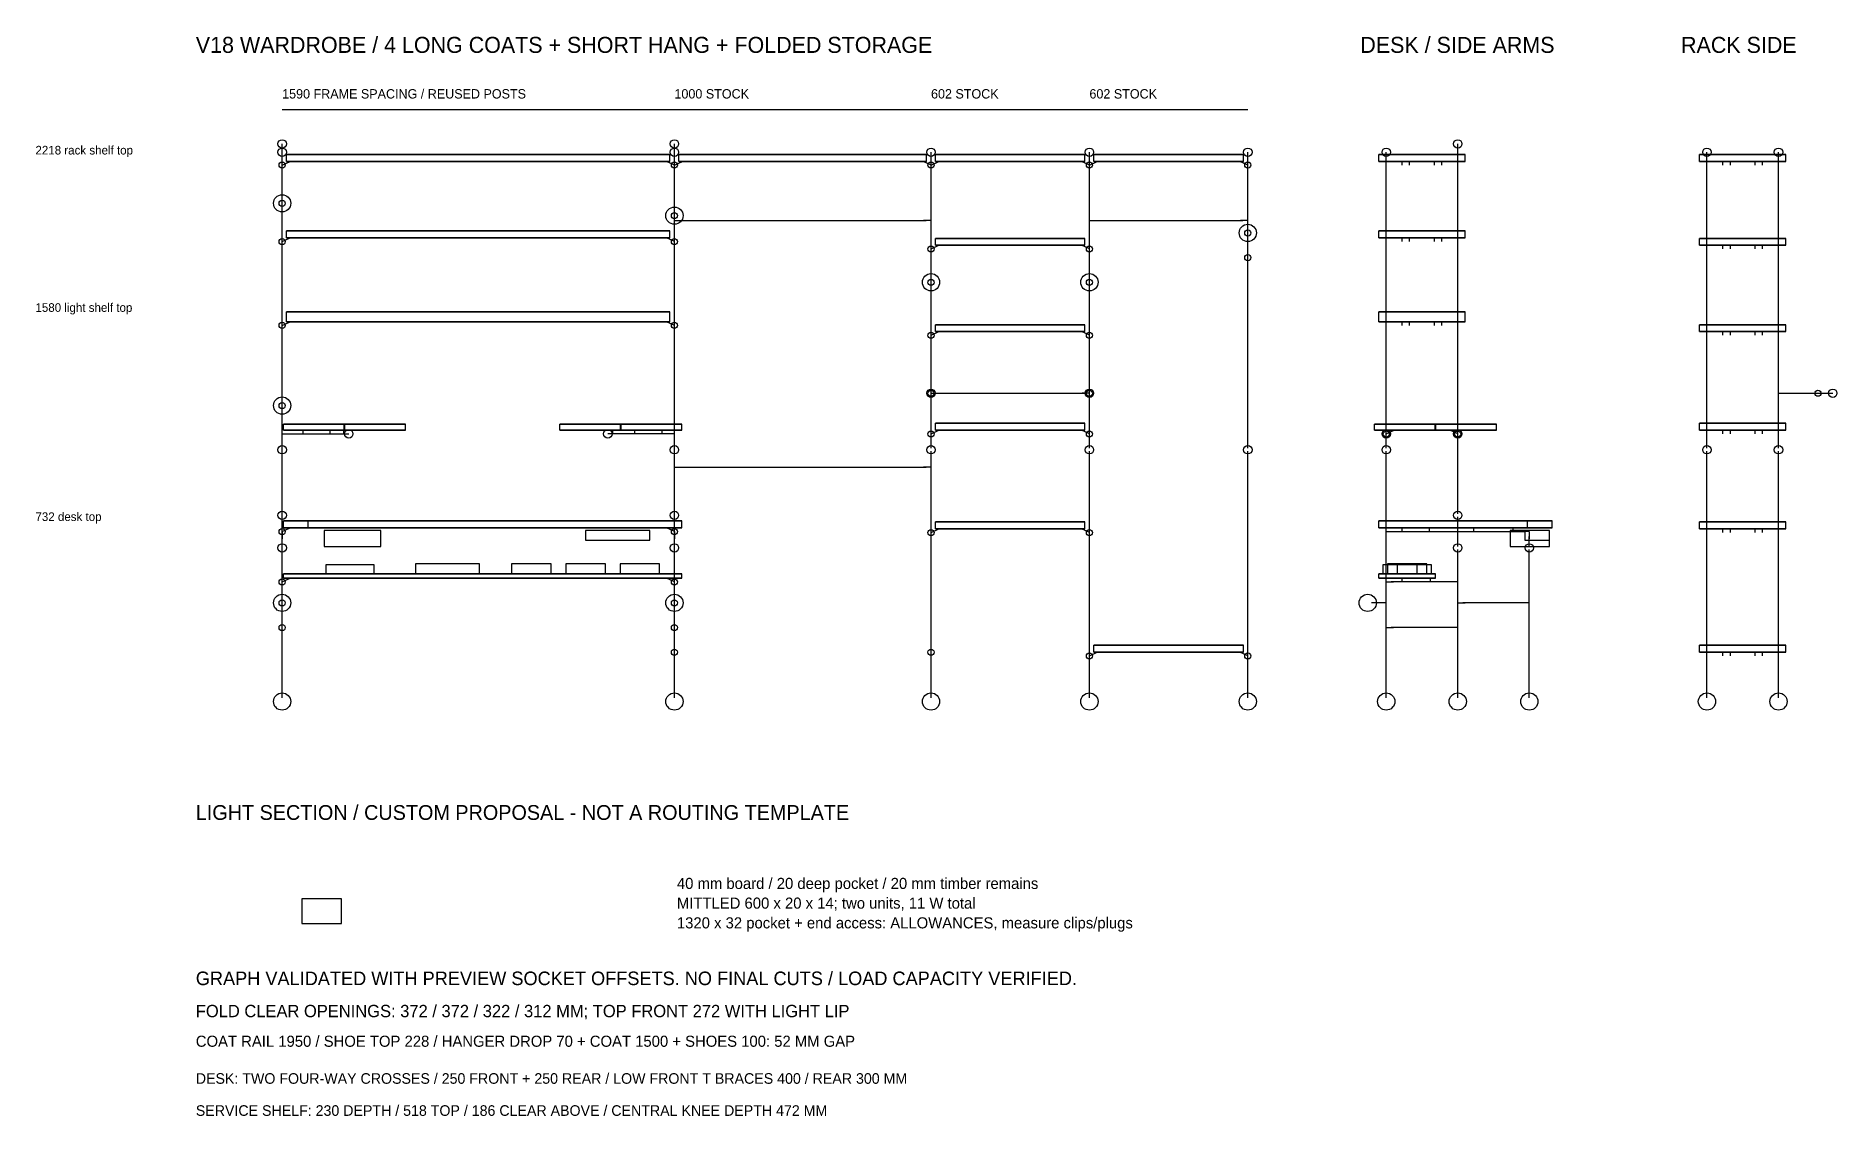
# Model space of a CAD drawing. Header units: metres. Extents: x -0.65 to 6.65, y -1.68 to 2.7.
import ezdxf

# ---------------------------------------------------------------- set-up
doc = ezdxf.new("R2010")
doc.units = ezdxf.units.M
for name, color, linetype in [('V18_EQUIPMENT_SERVICE', 5, 'Continuous'), ('V8_CLAMPS', 8, 'Continuous'), ('V8_LIGHT', 2, 'Continuous'), ('V8_NOTES', 7, 'Continuous'), ('V8_PIPE', 7, 'Continuous'), ('V8_TIMBER', 30, 'Continuous')]:
    doc.layers.add(name, color=color, linetype=linetype)

msp = doc.modelspace()

# ---------------------------------------------------------------- linework, layer by layer
at = {"layer": 'V18_EQUIPMENT_SERVICE'}
for points in [[(0.52, 0.629), (0.75, 0.629), (0.75, 0.694), (0.52, 0.694)], [(1.58, 0.654), (1.84, 0.654), (1.84, 0.694), (1.58, 0.694)], [(5.327, 0.629), (5.487, 0.629), (5.487, 0.694), (5.327, 0.694)], [(5.387, 0.654), (5.487, 0.654), (5.487, 0.694), (5.387, 0.694)], [(0.5265, 0.518), (0.7235, 0.518), (0.7235, 0.554), (0.5265, 0.554)], [(0.89, 0.518), (1.15, 0.518), (1.15, 0.558), (0.89, 0.558)], [(1.28, 0.518), (1.44, 0.518), (1.44, 0.558), (1.28, 0.558)], [(1.5, 0.518), (1.66, 0.518), (1.66, 0.558), (1.5, 0.558)], [(1.72, 0.518), (1.88, 0.518), (1.88, 0.558), (1.72, 0.558)], [(4.8115, 0.518), (5.0085, 0.518), (5.0085, 0.554), (4.8115, 0.554)], [(4.83, 0.518), (4.99, 0.518), (4.99, 0.558), (4.83, 0.558)], [(4.87, 0.518), (4.95, 0.518), (4.95, 0.558), (4.87, 0.558)], [(4.87, 0.518), (4.95, 0.518), (4.95, 0.558), (4.87, 0.558)], [(4.87, 0.518), (4.95, 0.518), (4.95, 0.558), (4.87, 0.558)]]:
    msp.add_lwpolyline(points, close=True, dxfattribs=at)
at = {"layer": 'V8_CLAMPS'}
for p, q in [((0.35, 2.145), (0.35, 2.205)), ((0.35, 2.145), (0.35, 2.205)), ((0.35, 2.175), (0.382, 2.19)), ((0.35, 2.175), (0.382, 2.19)), ((1.94, 2.175), (1.908, 2.19)), ((1.94, 2.175), (1.908, 2.19)), ((1.94, 2.145), (1.94, 2.205)), ((1.94, 2.145), (1.94, 2.205)), ((1.94, 2.175), (1.972, 2.19)), ((1.94, 2.175), (1.972, 2.19)), ((2.98, 2.175), (2.948, 2.19)), ((2.98, 2.175), (2.948, 2.19)), ((2.98, 2.145), (2.98, 2.205)), ((2.98, 2.145), (2.98, 2.205)), ((2.98, 2.175), (3.012, 2.19)), ((2.98, 2.175), (3.012, 2.19)), ((3.622, 2.175), (3.59, 2.19)), ((3.622, 2.175), (3.59, 2.19)), ((3.622, 2.145), (3.622, 2.205)), ((3.622, 2.145), (3.622, 2.205)), ((3.622, 2.175), (3.654, 2.19)), ((3.622, 2.175), (3.654, 2.19)), ((4.264, 2.175), (4.232, 2.19)), ((4.264, 2.175), (4.232, 2.19)), ((4.264, 2.145), (4.264, 2.205)), ((4.264, 2.145), (4.264, 2.205)), ((4.89, 2.175), (4.89, 2.19)), ((4.92, 2.175), (4.92, 2.19)), ((5.02, 2.175), (5.02, 2.19)), ((5.05, 2.175), (5.05, 2.19)), ((6.19, 2.175), (6.19, 2.19)), ((6.22, 2.175), (6.22, 2.19)), ((6.32, 2.175), (6.32, 2.19)), ((6.35, 2.175), (6.35, 2.19)), ((0.35, 2.175), (0.35, 2.175)), ((0.35, 2.175), (0.35, 2.175)), ((1.94, 2.175), (1.94, 2.175)), ((1.94, 2.175), (1.94, 2.175)), ((2.98, 2.175), (2.98, 2.175)), ((2.98, 2.175), (2.98, 2.175)), ((3.622, 2.175), (3.622, 2.175)), ((3.622, 2.175), (3.622, 2.175)), ((4.264, 2.175), (4.264, 2.175)), ((4.264, 2.175), (4.264, 2.175)), ((0.35, 1.99), (0.35, 2.05)), ((0.35, 2.02), (0.35, 2.02)), ((1.94, 1.94), (1.94, 2)), ((1.94, 1.92), (1.94, 1.98)), ((2.98, 1.92), (2.98, 1.98)), ((3.622, 1.92), (3.622, 1.98)), ((4.264, 1.92), (4.264, 1.98)), ((1.94, 1.97), (1.94, 1.97)), ((1.94, 1.95), (1.97, 1.95)), ((2.98, 1.95), (2.95, 1.95)), ((3.622, 1.95), (3.652, 1.95)), ((4.264, 1.95), (4.234, 1.95)), ((4.264, 1.87), (4.264, 1.93)), ((4.264, 1.9), (4.264, 1.9)), ((0.35, 1.835), (0.35, 1.895)), ((0.35, 1.835), (0.35, 1.895)), ((0.35, 1.865), (0.382, 1.88)), ((0.35, 1.865), (0.382, 1.88)), ((0.35, 1.865), (0.35, 1.865)), ((0.35, 1.865), (0.35, 1.865)), ((1.94, 1.865), (1.908, 1.88)), ((1.94, 1.865), (1.908, 1.88)), ((1.94, 1.835), (1.94, 1.895)), ((1.94, 1.835), (1.94, 1.895)), ((1.94, 1.865), (1.94, 1.865)), ((1.94, 1.865), (1.94, 1.865)), ((2.98, 1.805), (2.98, 1.865)), ((2.98, 1.805), (2.98, 1.865)), ((2.98, 1.835), (3.012, 1.85)), ((2.98, 1.835), (3.012, 1.85)), ((2.98, 1.835), (2.98, 1.835)), ((2.98, 1.835), (2.98, 1.835)), ((3.622, 1.835), (3.59, 1.85)), ((3.622, 1.835), (3.59, 1.85)), ((3.622, 1.805), (3.622, 1.865)), ((3.622, 1.805), (3.622, 1.865)), ((3.622, 1.835), (3.622, 1.835)), ((3.622, 1.835), (3.622, 1.835)), ((4.264, 1.77), (4.264, 1.83)), ((4.264, 1.77), (4.264, 1.83)), ((4.89, 1.865), (4.89, 1.88)), ((4.92, 1.865), (4.92, 1.88)), ((5.02, 1.865), (5.02, 1.88)), ((5.05, 1.865), (5.05, 1.88)), ((6.19, 1.835), (6.19, 1.85)), ((6.22, 1.835), (6.22, 1.85)), ((6.32, 1.835), (6.32, 1.85)), ((6.35, 1.835), (6.35, 1.85)), ((4.264, 1.8), (4.264, 1.8)), ((4.264, 1.8), (4.264, 1.8)), ((2.98, 1.67), (2.98, 1.73)), ((2.98, 1.7), (2.98, 1.7)), ((3.622, 1.67), (3.622, 1.73)), ((3.622, 1.7), (3.622, 1.7)), ((0.35, 1.495), (0.35, 1.555)), ((0.35, 1.495), (0.35, 1.555)), ((0.35, 1.525), (0.382, 1.54)), ((0.35, 1.525), (0.382, 1.54)), ((1.94, 1.525), (1.908, 1.54)), ((1.94, 1.525), (1.908, 1.54)), ((1.94, 1.495), (1.94, 1.555)), ((1.94, 1.495), (1.94, 1.555)), ((4.89, 1.525), (4.89, 1.54)), ((4.92, 1.525), (4.92, 1.54)), ((5.02, 1.525), (5.02, 1.54)), ((5.05, 1.525), (5.05, 1.54)), ((0.35, 1.525), (0.35, 1.525)), ((0.35, 1.525), (0.35, 1.525)), ((1.94, 1.525), (1.94, 1.525)), ((1.94, 1.525), (1.94, 1.525)), ((2.98, 1.455), (2.98, 1.515)), ((2.98, 1.455), (2.98, 1.515)), ((2.98, 1.485), (3.012, 1.5)), ((2.98, 1.485), (3.012, 1.5)), ((2.98, 1.485), (2.98, 1.485)), ((2.98, 1.485), (2.98, 1.485)), ((3.622, 1.485), (3.59, 1.5)), ((3.622, 1.485), (3.59, 1.5)), ((3.622, 1.455), (3.622, 1.515)), ((3.622, 1.455), (3.622, 1.515)), ((3.622, 1.485), (3.622, 1.485)), ((3.622, 1.485), (3.622, 1.485)), ((6.19, 1.485), (6.19, 1.5)), ((6.22, 1.485), (6.22, 1.5)), ((6.32, 1.485), (6.32, 1.5)), ((6.35, 1.485), (6.35, 1.5)), ((2.98, 1.22), (2.98, 1.28)), ((2.98, 1.25), (2.98, 1.25)), ((2.98, 1.25), (2.98, 1.25)), ((2.98, 1.25), (3.01, 1.25)), ((3.622, 1.25), (3.592, 1.25)), ((3.622, 1.22), (3.622, 1.28)), ((3.622, 1.25), (3.622, 1.25)), ((3.622, 1.25), (3.622, 1.25)), ((6.415, 1.22), (6.415, 1.28)), ((6.415, 1.22), (6.415, 1.28)), ((6.415, 1.25), (6.445, 1.25)), ((6.415, 1.25), (6.445, 1.25)), ((6.545, 1.25), (6.605, 1.25)), ((6.545, 1.25), (6.605, 1.25)), ((6.575, 1.25), (6.575, 1.25)), ((6.575, 1.25), (6.575, 1.25)), ((0.35, 1.17), (0.35, 1.23)), ((0.35, 1.2), (0.35, 1.2)), ((0.35, 1.055), (0.35, 1.115)), ((0.35, 1.055), (0.35, 1.115)), ((0.435, 1.085), (0.435, 1.1)), ((0.545, 1.085), (0.545, 1.1)), ((0.6, 1.085), (0.6, 1.1)), ((0.6, 1.085), (0.6, 1.1)), ((1.69, 1.085), (1.69, 1.1)), ((1.69, 1.085), (1.69, 1.1)), ((1.78, 1.085), (1.78, 1.1)), ((1.89, 1.085), (1.89, 1.1)), ((1.94, 1.055), (1.94, 1.115)), ((1.94, 1.055), (1.94, 1.115)), ((2.98, 1.055), (2.98, 1.115)), ((2.98, 1.055), (2.98, 1.115)), ((2.98, 1.085), (3.012, 1.1)), ((2.98, 1.085), (3.012, 1.1)), ((3.622, 1.085), (3.59, 1.1)), ((3.622, 1.085), (3.59, 1.1)), ((3.622, 1.055), (3.622, 1.115)), ((3.622, 1.055), (3.622, 1.115)), ((4.825, 1.055), (4.825, 1.115)), ((4.825, 1.085), (4.857, 1.1)), ((4.825, 1.085), (4.857, 1.1)), ((5.115, 1.085), (5.083, 1.1)), ((5.115, 1.085), (5.083, 1.1)), ((5.115, 1.055), (5.115, 1.115)), ((6.19, 1.085), (6.19, 1.1)), ((6.22, 1.085), (6.22, 1.1)), ((6.32, 1.085), (6.32, 1.1)), ((6.35, 1.085), (6.35, 1.1)), ((0.35, 1.085), (0.38, 1.085)), ((0.35, 1.085), (0.38, 1.085)), ((1.94, 1.085), (1.91, 1.085)), ((1.94, 1.085), (1.91, 1.085)), ((2.98, 1.085), (2.98, 1.085)), ((2.98, 1.085), (2.98, 1.085)), ((3.622, 1.085), (3.622, 1.085)), ((3.622, 1.085), (3.622, 1.085)), ((4.825, 1.085), (4.825, 1.085)), ((5.115, 1.085), (5.115, 1.085)), ((1.94, 0.92), (1.94, 0.98)), ((1.94, 0.95), (1.97, 0.95)), ((2.98, 0.95), (2.95, 0.95)), ((2.98, 0.92), (2.98, 0.98)), ((0.35, 0.659), (0.35, 0.719)), ((0.35, 0.659), (0.35, 0.719)), ((0.35, 0.689), (0.382, 0.704)), ((0.35, 0.689), (0.382, 0.704)), ((0.35, 0.689), (0.382, 0.704)), ((0.35, 0.689), (0.382, 0.704)), ((0.35, 0.689), (0.35, 0.659)), ((0.35, 0.689), (0.35, 0.689)), ((0.35, 0.689), (0.35, 0.689)), ((0.35, 0.689), (0.35, 0.689)), ((1.94, 0.689), (1.908, 0.704)), ((1.94, 0.689), (1.908, 0.704)), ((1.94, 0.689), (1.908, 0.704)), ((1.94, 0.689), (1.908, 0.704)), ((1.94, 0.659), (1.94, 0.719)), ((1.94, 0.659), (1.94, 0.719)), ((1.94, 0.689), (1.94, 0.659)), ((1.94, 0.689), (1.94, 0.689)), ((1.94, 0.689), (1.94, 0.689)), ((1.94, 0.689), (1.94, 0.689)), ((2.98, 0.655), (2.98, 0.715)), ((2.98, 0.655), (2.98, 0.715)), ((2.98, 0.685), (3.012, 0.7)), ((2.98, 0.685), (3.012, 0.7)), ((2.98, 0.685), (2.98, 0.685)), ((2.98, 0.685), (2.98, 0.685)), ((3.622, 0.685), (3.59, 0.7)), ((3.622, 0.685), (3.59, 0.7)), ((3.622, 0.655), (3.622, 0.715)), ((3.622, 0.655), (3.622, 0.715)), ((3.622, 0.685), (3.622, 0.685)), ((3.622, 0.685), (3.622, 0.685)), ((4.825, 0.659), (4.825, 0.719)), ((4.825, 0.689), (4.855, 0.689)), ((4.89, 0.689), (4.89, 0.704)), ((5, 0.689), (5, 0.704)), ((5.085, 0.689), (5.145, 0.689)), ((5.115, 0.659), (5.115, 0.719)), ((5.18, 0.689), (5.18, 0.704)), ((5.34, 0.689), (5.34, 0.704)), ((5.405, 0.689), (5.375, 0.689)), ((5.405, 0.689), (5.405, 0.659)), ((6.19, 0.685), (6.19, 0.7)), ((6.22, 0.685), (6.22, 0.7)), ((6.32, 0.685), (6.32, 0.7)), ((6.35, 0.685), (6.35, 0.7)), ((0.35, 0.455), (0.35, 0.515)), ((0.35, 0.455), (0.35, 0.515)), ((1.94, 0.455), (1.94, 0.515)), ((1.94, 0.455), (1.94, 0.515)), ((4.825, 0.455), (4.825, 0.515)), ((5.115, 0.455), (5.115, 0.515)), ((0.35, 0.485), (0.382, 0.5)), ((0.35, 0.485), (0.382, 0.5)), ((0.35, 0.485), (0.35, 0.485)), ((0.35, 0.485), (0.35, 0.485)), ((1.94, 0.485), (1.908, 0.5)), ((1.94, 0.485), (1.908, 0.5)), ((1.94, 0.485), (1.94, 0.485)), ((1.94, 0.485), (1.94, 0.485)), ((4.825, 0.485), (4.855, 0.485)), ((4.89, 0.485), (4.89, 0.5)), ((5.005, 0.485), (5.005, 0.5)), ((5.115, 0.485), (5.085, 0.485)), ((0.35, 0.37), (0.35, 0.43)), ((0.35, 0.37), (0.35, 0.43)), ((0.35, 0.37), (0.35, 0.43)), ((0.35, 0.4), (0.35, 0.4)), ((0.35, 0.4), (0.35, 0.4)), ((0.35, 0.4), (0.35, 0.4)), ((1.94, 0.37), (1.94, 0.43)), ((1.94, 0.37), (1.94, 0.43)), ((1.94, 0.37), (1.94, 0.43)), ((1.94, 0.4), (1.94, 0.4)), ((1.94, 0.4), (1.94, 0.4)), ((1.94, 0.4), (1.94, 0.4)), ((4.825, 0.4), (4.795, 0.4)), ((4.825, 0.37), (4.825, 0.43)), ((5.115, 0.37), (5.115, 0.43)), ((5.115, 0.4), (5.145, 0.4)), ((5.405, 0.4), (5.375, 0.4)), ((5.405, 0.37), (5.405, 0.43)), ((0.35, 0.27), (0.35, 0.33)), ((0.35, 0.27), (0.35, 0.33)), ((0.35, 0.3), (0.35, 0.3)), ((0.35, 0.3), (0.35, 0.3)), ((1.94, 0.27), (1.94, 0.33)), ((1.94, 0.27), (1.94, 0.33)), ((1.94, 0.3), (1.94, 0.3)), ((1.94, 0.3), (1.94, 0.3)), ((4.825, 0.27), (4.825, 0.33)), ((4.825, 0.3), (4.855, 0.3)), ((5.115, 0.3), (5.085, 0.3)), ((5.115, 0.27), (5.115, 0.33)), ((1.94, 0.17), (1.94, 0.23)), ((1.94, 0.17), (1.94, 0.23)), ((2.98, 0.17), (2.98, 0.23)), ((2.98, 0.17), (2.98, 0.23)), ((1.94, 0.2), (1.94, 0.2)), ((1.94, 0.2), (1.94, 0.2)), ((2.98, 0.2), (2.98, 0.2)), ((2.98, 0.2), (2.98, 0.2)), ((3.622, 0.155), (3.622, 0.215)), ((3.622, 0.155), (3.622, 0.215)), ((3.622, 0.185), (3.654, 0.2)), ((3.622, 0.185), (3.654, 0.2)), ((3.622, 0.185), (3.622, 0.185)), ((3.622, 0.185), (3.622, 0.185)), ((4.264, 0.185), (4.232, 0.2)), ((4.264, 0.185), (4.232, 0.2)), ((4.264, 0.155), (4.264, 0.215)), ((4.264, 0.155), (4.264, 0.215)), ((4.264, 0.185), (4.264, 0.185)), ((4.264, 0.185), (4.264, 0.185)), ((6.19, 0.185), (6.19, 0.2)), ((6.22, 0.185), (6.22, 0.2)), ((6.32, 0.185), (6.32, 0.2)), ((6.35, 0.185), (6.35, 0.2))]:
    msp.add_line(p, q, dxfattribs=at)
for centre, radius in [((0.35, 2.261), 0.017), ((1.94, 2.261), 0.017), ((5.115, 2.261), 0.017), ((0.35, 2.227), 0.017), ((1.94, 2.227), 0.017), ((2.98, 2.227), 0.017), ((2.98, 2.227), 0.017), ((3.622, 2.227), 0.017), ((3.622, 2.227), 0.017), ((4.264, 2.227), 0.017), ((4.264, 2.227), 0.017), ((4.825, 2.227), 0.017), ((6.125, 2.227), 0.017), ((6.415, 2.227), 0.017), ((0.35, 2.02), 0.035), ((1.94, 1.97), 0.035), ((4.264, 1.9), 0.035), ((2.98, 1.7), 0.035), ((3.622, 1.7), 0.035), ((2.98, 1.25), 0.017), ((3.622, 1.25), 0.017), ((6.635, 1.25), 0.017), ((6.635, 1.25), 0.017), ((0.35, 1.2), 0.035), ((0.62, 1.085), 0.017), ((0.62, 1.085), 0.017), ((1.67, 1.085), 0.017), ((1.67, 1.085), 0.017), ((4.825, 1.085), 0.017), ((5.115, 1.085), 0.017), ((0.35, 1.021), 0.017), ((1.94, 1.021), 0.017), ((2.98, 1.021), 0.017), ((2.98, 1.021), 0.017), ((3.622, 1.021), 0.017), ((3.622, 1.021), 0.017), ((4.264, 1.021), 0.017), ((4.264, 1.021), 0.017), ((4.825, 1.021), 0.017), ((6.125, 1.021), 0.017), ((6.415, 1.021), 0.017), ((0.35, 0.755), 0.017), ((1.94, 0.755), 0.017), ((5.115, 0.755), 0.017), ((0.35, 0.623), 0.017), ((0.35, 0.623), 0.017), ((1.94, 0.623), 0.017), ((1.94, 0.623), 0.017), ((5.115, 0.623), 0.017), ((5.405, 0.623), 0.017), ((0.35, 0.4), 0.035), ((1.94, 0.4), 0.035), ((4.75, 0.4), 0.035), ((0.35, 0), 0.035), ((0.35, 0), 0.035), ((0.35, 0), 0.035), ((1.94, 0), 0.035), ((1.94, 0), 0.035), ((1.94, 0), 0.035), ((2.98, 0), 0.035), ((2.98, 0), 0.035), ((3.622, 0), 0.035), ((3.622, 0), 0.035), ((4.264, 0), 0.035), ((4.264, 0), 0.035), ((4.825, 0), 0.035), ((5.115, 0), 0.035), ((5.405, 0), 0.035), ((6.125, 0), 0.035), ((6.415, 0), 0.035)]:
    msp.add_circle(centre, radius, dxfattribs=at)
at = {"layer": 'V8_LIGHT'}
msp.add_lwpolyline([(0.43, -0.9), (0.59, -0.9), (0.59, -0.8), (0.43, -0.8)], close=True, dxfattribs=at)
at = {"layer": 'V8_NOTES'}
for p, q in [((0.35, 2.4), (1.94, 2.4)), ((1.94, 2.4), (2.98, 2.4)), ((2.98, 2.4), (3.622, 2.4)), ((3.622, 2.4), (4.264, 2.4))]:
    msp.add_line(p, q, dxfattribs=at)
at = {"layer": 'V8_PIPE'}
for p, q in [((0.35, 0.761), (0.35, 2.261)), ((0.35, 1.027), (0.35, 2.227)), ((1.94, 0.761), (1.94, 2.261)), ((1.94, 1.027), (1.94, 2.227)), ((2.98, 1.027), (2.98, 2.227)), ((2.98, 1.027), (2.98, 2.227)), ((3.622, 1.027), (3.622, 2.227)), ((3.622, 1.027), (3.622, 2.227)), ((4.264, 1.027), (4.264, 2.227)), ((4.264, 1.027), (4.264, 2.227)), ((4.825, 1.027), (4.825, 2.227)), ((5.115, 0.761), (5.115, 2.261)), ((6.125, 1.027), (6.125, 2.227)), ((6.415, 1.027), (6.415, 2.227)), ((1.96, 1.95), (2.96, 1.95)), ((3.642, 1.95), (4.244, 1.95)), ((3, 1.25), (3.602, 1.25)), ((6.435, 1.25), (6.635, 1.25)), ((6.435, 1.25), (6.635, 1.25)), ((0.37, 1.085), (0.62, 1.085)), ((0.37, 1.085), (0.62, 1.085)), ((1.92, 1.085), (1.67, 1.085)), ((1.92, 1.085), (1.67, 1.085)), ((0.35, 0.015), (0.35, 1.015)), ((1.94, 0.015), (1.94, 1.015)), ((1.96, 0.95), (2.96, 0.95)), ((2.98, 0.015), (2.98, 1.015)), ((2.98, 0.015), (2.98, 1.015)), ((3.622, 0.015), (3.622, 1.015)), ((3.622, 0.015), (3.622, 1.015)), ((4.264, 0.015), (4.264, 1.015)), ((4.264, 0.015), (4.264, 1.015)), ((4.825, 0.015), (4.825, 1.015)), ((6.125, 0.015), (6.125, 1.015)), ((6.415, 0.015), (6.415, 1.015)), ((0.35, 0.709), (0.35, 0.749)), ((1.94, 0.709), (1.94, 0.749)), ((5.115, 0.709), (5.115, 0.749)), ((0.35, 0.629), (0.35, 0.669)), ((0.35, 0.629), (0.35, 0.669)), ((1.94, 0.629), (1.94, 0.669)), ((1.94, 0.629), (1.94, 0.669)), ((4.845, 0.689), (5.095, 0.689)), ((5.115, 0.629), (5.115, 0.669)), ((5.135, 0.689), (5.385, 0.689)), ((5.405, 0.629), (5.405, 0.669)), ((0.35, 0.015), (0.35, 0.617)), ((0.35, 0.015), (0.35, 0.617)), ((1.94, 0.015), (1.94, 0.617)), ((1.94, 0.015), (1.94, 0.617)), ((5.115, 0.015), (5.115, 0.617)), ((5.405, 0.015), (5.405, 0.617)), ((5.095, 0.485), (4.845, 0.485)), ((4.805, 0.4), (4.765, 0.4)), ((5.385, 0.4), (5.135, 0.4)), ((5.095, 0.3), (4.845, 0.3))]:
    msp.add_line(p, q, dxfattribs=at)
for centre in [(0.35, 2.175), (1.94, 2.175), (2.98, 2.175), (3.622, 2.175), (4.264, 2.175), (0.35, 2.02), (1.94, 1.97), (4.264, 1.9), (0.35, 1.865), (1.94, 1.865), (2.98, 1.835), (3.622, 1.835), (4.264, 1.8), (2.98, 1.7), (3.622, 1.7), (0.35, 1.525), (1.94, 1.525), (2.98, 1.485), (3.622, 1.485), (2.98, 1.25), (3.622, 1.25), (6.575, 1.25), (0.35, 1.2), (2.98, 1.085), (3.622, 1.085), (4.825, 1.085), (5.115, 1.085), (0.35, 0.689), (0.35, 0.689), (1.94, 0.689), (1.94, 0.689), (2.98, 0.685), (3.622, 0.685), (0.35, 0.485), (1.94, 0.485), (0.35, 0.4), (0.35, 0.4), (1.94, 0.4), (1.94, 0.4), (0.35, 0.3), (1.94, 0.3), (1.94, 0.2), (2.98, 0.2), (3.622, 0.185), (4.264, 0.185)]:
    msp.add_circle(centre, 0.0125, dxfattribs=at)
at = {"layer": 'V8_TIMBER'}
for p, q in [((0.368, 2.218), (0.368, 2.218)), ((0.368, 2.19), (0.368, 2.218)), ((0.368, 2.218), (1.922, 2.218)), ((0.368, 2.19), (0.368, 2.218)), ((1.922, 2.218), (0.368, 2.218)), ((0.368, 2.19), (0.368, 2.19)), ((0.368, 2.19), (1.922, 2.19)), ((1.922, 2.19), (0.368, 2.19)), ((1.922, 2.218), (1.922, 2.218)), ((1.922, 2.19), (1.922, 2.218)), ((1.922, 2.19), (1.922, 2.218)), ((1.922, 2.19), (1.922, 2.19)), ((1.958, 2.218), (1.958, 2.218)), ((1.958, 2.19), (1.958, 2.218)), ((1.958, 2.218), (2.962, 2.218)), ((1.958, 2.19), (1.958, 2.218)), ((2.962, 2.218), (1.958, 2.218)), ((1.958, 2.19), (1.958, 2.19)), ((1.958, 2.19), (2.962, 2.19)), ((2.962, 2.19), (1.958, 2.19)), ((2.962, 2.218), (2.962, 2.218)), ((2.962, 2.19), (2.962, 2.218)), ((2.962, 2.19), (2.962, 2.218)), ((2.962, 2.19), (2.962, 2.19)), ((2.998, 2.218), (2.998, 2.218)), ((2.998, 2.19), (2.998, 2.218)), ((2.998, 2.218), (3.604, 2.218)), ((2.998, 2.19), (2.998, 2.218)), ((3.604, 2.218), (2.998, 2.218)), ((2.998, 2.19), (2.998, 2.19)), ((2.998, 2.19), (3.604, 2.19)), ((3.604, 2.19), (2.998, 2.19)), ((3.604, 2.218), (3.604, 2.218)), ((3.604, 2.19), (3.604, 2.218)), ((3.604, 2.19), (3.604, 2.218)), ((3.604, 2.19), (3.604, 2.19)), ((3.64, 2.218), (3.64, 2.218)), ((3.64, 2.19), (3.64, 2.218)), ((3.64, 2.218), (4.246, 2.218)), ((3.64, 2.19), (3.64, 2.218)), ((4.246, 2.218), (3.64, 2.218)), ((3.64, 2.19), (3.64, 2.19)), ((3.64, 2.19), (4.246, 2.19)), ((4.246, 2.19), (3.64, 2.19)), ((4.246, 2.218), (4.246, 2.218)), ((4.246, 2.19), (4.246, 2.218)), ((4.246, 2.19), (4.246, 2.218)), ((4.246, 2.19), (4.246, 2.19)), ((5.145, 2.218), (4.795, 2.218)), ((4.795, 2.218), (4.795, 2.218)), ((4.795, 2.19), (4.795, 2.218)), ((4.795, 2.218), (5.145, 2.218)), ((4.795, 2.19), (4.795, 2.218)), ((5.145, 2.19), (4.795, 2.19)), ((4.795, 2.19), (4.795, 2.19)), ((4.795, 2.19), (5.145, 2.19)), ((5.145, 2.19), (5.145, 2.218)), ((5.145, 2.218), (5.145, 2.218)), ((5.145, 2.19), (5.145, 2.218)), ((5.145, 2.19), (5.145, 2.19)), ((6.445, 2.218), (6.095, 2.218)), ((6.095, 2.218), (6.095, 2.218)), ((6.095, 2.19), (6.095, 2.218)), ((6.095, 2.218), (6.445, 2.218)), ((6.095, 2.19), (6.095, 2.218)), ((6.445, 2.19), (6.095, 2.19)), ((6.095, 2.19), (6.095, 2.19)), ((6.095, 2.19), (6.445, 2.19)), ((6.445, 2.19), (6.445, 2.218)), ((6.445, 2.218), (6.445, 2.218)), ((6.445, 2.19), (6.445, 2.218)), ((6.445, 2.19), (6.445, 2.19)), ((0.368, 1.908), (0.368, 1.908)), ((0.368, 1.88), (0.368, 1.908)), ((0.368, 1.908), (1.922, 1.908)), ((0.368, 1.88), (0.368, 1.908)), ((1.922, 1.908), (0.368, 1.908)), ((1.922, 1.908), (1.922, 1.908)), ((1.922, 1.88), (1.922, 1.908)), ((1.922, 1.88), (1.922, 1.908)), ((5.145, 1.908), (4.795, 1.908)), ((4.795, 1.908), (4.795, 1.908)), ((4.795, 1.88), (4.795, 1.908)), ((4.795, 1.908), (5.145, 1.908)), ((4.795, 1.88), (4.795, 1.908)), ((5.145, 1.88), (5.145, 1.908)), ((5.145, 1.908), (5.145, 1.908)), ((5.145, 1.88), (5.145, 1.908)), ((0.368, 1.88), (0.368, 1.88)), ((0.368, 1.88), (1.922, 1.88)), ((1.922, 1.88), (0.368, 1.88)), ((1.922, 1.88), (1.922, 1.88)), ((2.998, 1.878), (2.998, 1.878)), ((2.998, 1.85), (2.998, 1.878)), ((2.998, 1.878), (3.604, 1.878)), ((2.998, 1.85), (2.998, 1.878)), ((3.604, 1.878), (2.998, 1.878)), ((2.998, 1.85), (2.998, 1.85)), ((2.998, 1.85), (3.604, 1.85)), ((3.604, 1.85), (2.998, 1.85)), ((3.604, 1.878), (3.604, 1.878)), ((3.604, 1.85), (3.604, 1.878)), ((3.604, 1.85), (3.604, 1.878)), ((3.604, 1.85), (3.604, 1.85)), ((5.145, 1.88), (4.795, 1.88)), ((4.795, 1.88), (4.795, 1.88)), ((4.795, 1.88), (5.145, 1.88)), ((5.145, 1.88), (5.145, 1.88)), ((6.445, 1.878), (6.095, 1.878)), ((6.095, 1.878), (6.095, 1.878)), ((6.095, 1.85), (6.095, 1.878)), ((6.095, 1.878), (6.445, 1.878)), ((6.095, 1.85), (6.095, 1.878)), ((6.445, 1.85), (6.095, 1.85)), ((6.095, 1.85), (6.095, 1.85)), ((6.095, 1.85), (6.445, 1.85)), ((6.445, 1.85), (6.445, 1.878)), ((6.445, 1.878), (6.445, 1.878)), ((6.445, 1.85), (6.445, 1.878)), ((6.445, 1.85), (6.445, 1.85)), ((0.368, 1.58), (0.368, 1.58)), ((0.368, 1.54), (0.368, 1.58)), ((0.368, 1.58), (1.922, 1.58)), ((0.368, 1.54), (0.368, 1.58)), ((1.922, 1.58), (0.368, 1.58)), ((0.368, 1.54), (0.368, 1.54)), ((0.368, 1.54), (1.922, 1.54)), ((1.922, 1.54), (0.368, 1.54)), ((1.922, 1.58), (1.922, 1.58)), ((1.922, 1.54), (1.922, 1.58)), ((1.922, 1.54), (1.922, 1.58)), ((1.922, 1.54), (1.922, 1.54)), ((5.145, 1.58), (4.795, 1.58)), ((4.795, 1.58), (4.795, 1.58)), ((4.795, 1.54), (4.795, 1.58)), ((4.795, 1.58), (5.145, 1.58)), ((4.795, 1.54), (4.795, 1.58)), ((5.145, 1.54), (4.795, 1.54)), ((4.795, 1.54), (4.795, 1.54)), ((4.795, 1.54), (5.145, 1.54)), ((5.145, 1.54), (5.145, 1.58)), ((5.145, 1.58), (5.145, 1.58)), ((5.145, 1.54), (5.145, 1.58)), ((5.145, 1.54), (5.145, 1.54)), ((2.998, 1.528), (2.998, 1.528)), ((2.998, 1.5), (2.998, 1.528)), ((2.998, 1.528), (3.604, 1.528)), ((2.998, 1.5), (2.998, 1.528)), ((3.604, 1.528), (2.998, 1.528)), ((2.998, 1.5), (2.998, 1.5)), ((2.998, 1.5), (3.604, 1.5)), ((3.604, 1.5), (2.998, 1.5)), ((3.604, 1.528), (3.604, 1.528)), ((3.604, 1.5), (3.604, 1.528)), ((3.604, 1.5), (3.604, 1.528)), ((3.604, 1.5), (3.604, 1.5)), ((6.445, 1.528), (6.095, 1.528)), ((6.095, 1.528), (6.095, 1.528)), ((6.095, 1.5), (6.095, 1.528)), ((6.095, 1.528), (6.445, 1.528)), ((6.095, 1.5), (6.095, 1.528)), ((6.445, 1.5), (6.095, 1.5)), ((6.095, 1.5), (6.095, 1.5)), ((6.095, 1.5), (6.445, 1.5)), ((6.445, 1.5), (6.445, 1.528)), ((6.445, 1.528), (6.445, 1.528)), ((6.445, 1.5), (6.445, 1.528)), ((6.445, 1.5), (6.445, 1.5)), ((0.6036, 1.125), (0.355, 1.125)), ((0.355, 1.125), (0.6014, 1.125)), ((0.355, 1.1), (0.355, 1.125)), ((0.6036, 1.1), (0.355, 1.1)), ((0.355, 1.1), (0.6014, 1.1)), ((0.6014, 1.125), (0.85, 1.125)), ((0.6014, 1.1), (0.6014, 1.125)), ((0.6014, 1.1), (0.85, 1.1)), ((0.6036, 1.1), (0.6036, 1.125)), ((0.85, 1.125), (0.6036, 1.125)), ((0.85, 1.1), (0.6036, 1.1)), ((0.85, 1.1), (0.85, 1.125)), ((1.475, 1.125), (1.7236, 1.125)), ((1.475, 1.1), (1.475, 1.125)), ((1.7214, 1.125), (1.475, 1.125)), ((1.475, 1.1), (1.7236, 1.1)), ((1.7214, 1.1), (1.475, 1.1)), ((1.97, 1.125), (1.7214, 1.125)), ((1.7214, 1.1), (1.7214, 1.125)), ((1.97, 1.1), (1.7214, 1.1)), ((1.7236, 1.125), (1.97, 1.125)), ((1.7236, 1.1), (1.7236, 1.125)), ((1.7236, 1.1), (1.97, 1.1)), ((1.97, 1.1), (1.97, 1.125)), ((2.998, 1.128), (2.998, 1.128)), ((2.998, 1.1), (2.998, 1.128)), ((2.998, 1.128), (3.604, 1.128)), ((2.998, 1.1), (2.998, 1.128)), ((3.604, 1.128), (2.998, 1.128)), ((2.998, 1.1), (2.998, 1.1)), ((2.998, 1.1), (3.604, 1.1)), ((3.604, 1.1), (2.998, 1.1)), ((3.604, 1.128), (3.604, 1.128)), ((3.604, 1.1), (3.604, 1.128)), ((3.604, 1.1), (3.604, 1.128)), ((3.604, 1.1), (3.604, 1.1)), ((5.0261, 1.125), (4.7775, 1.125)), ((4.7775, 1.125), (5.0239, 1.125)), ((4.7775, 1.1), (4.7775, 1.125)), ((5.0261, 1.1), (4.7775, 1.1)), ((4.7775, 1.1), (5.0239, 1.1)), ((5.0239, 1.125), (5.2725, 1.125)), ((5.0239, 1.1), (5.0239, 1.125)), ((5.0239, 1.1), (5.2725, 1.1)), ((5.2725, 1.125), (5.0261, 1.125)), ((5.0261, 1.1), (5.0261, 1.125)), ((5.2725, 1.1), (5.0261, 1.1)), ((5.2725, 1.1), (5.2725, 1.125)), ((6.445, 1.128), (6.095, 1.128)), ((6.095, 1.128), (6.095, 1.128)), ((6.095, 1.1), (6.095, 1.128)), ((6.095, 1.128), (6.445, 1.128)), ((6.095, 1.1), (6.095, 1.128)), ((6.445, 1.1), (6.095, 1.1)), ((6.095, 1.1), (6.095, 1.1)), ((6.095, 1.1), (6.445, 1.1)), ((6.445, 1.1), (6.445, 1.128)), ((6.445, 1.128), (6.445, 1.128)), ((6.445, 1.1), (6.445, 1.128)), ((6.445, 1.1), (6.445, 1.1)), ((0.3559, 0.732), (0.355, 0.732)), ((0.355, 0.732), (0.355, 0.732)), ((0.355, 0.704), (0.355, 0.732)), ((0.355, 0.732), (1.97, 0.732)), ((0.355, 0.704), (0.355, 0.732)), ((0.3584, 0.732), (0.3559, 0.732)), ((0.3626, 0.732), (0.3584, 0.732)), ((0.3684, 0.732), (0.3626, 0.732)), ((0.3757, 0.732), (0.3684, 0.732)), ((0.3843, 0.732), (0.3757, 0.732)), ((0.3941, 0.732), (0.3843, 0.732)), ((0.405, 0.732), (0.3941, 0.732)), ((0.4167, 0.732), (0.405, 0.732)), ((0.4291, 0.732), (0.4167, 0.732)), ((0.4419, 0.732), (0.4291, 0.732)), ((0.455, 0.732), (0.4419, 0.732)), ((0.455, 0.704), (0.455, 0.732)), ((1.97, 0.732), (0.455, 0.732)), ((1.97, 0.732), (1.97, 0.732)), ((1.97, 0.704), (1.97, 0.732)), ((1.97, 0.704), (1.97, 0.732)), ((5.397, 0.732), (4.795, 0.732)), ((4.795, 0.732), (4.795, 0.732)), ((4.795, 0.704), (4.795, 0.732)), ((4.795, 0.732), (5.497, 0.732)), ((4.795, 0.704), (4.795, 0.732)), ((5.4101, 0.732), (5.397, 0.732)), ((5.397, 0.704), (5.397, 0.732)), ((5.4229, 0.732), (5.4101, 0.732)), ((5.4353, 0.732), (5.4229, 0.732)), ((5.447, 0.732), (5.4353, 0.732)), ((5.4579, 0.732), (5.447, 0.732)), ((5.4677, 0.732), (5.4579, 0.732)), ((5.4763, 0.732), (5.4677, 0.732)), ((5.4836, 0.732), (5.4763, 0.732)), ((5.4894, 0.732), (5.4836, 0.732)), ((5.4936, 0.732), (5.4894, 0.732)), ((5.4961, 0.732), (5.4936, 0.732)), ((5.497, 0.732), (5.4961, 0.732)), ((5.497, 0.704), (5.497, 0.732)), ((5.497, 0.732), (5.497, 0.732)), ((5.497, 0.704), (5.497, 0.732)), ((0.3559, 0.704), (0.355, 0.704)), ((0.355, 0.704), (0.355, 0.704)), ((0.355, 0.704), (1.97, 0.704)), ((0.3584, 0.704), (0.3559, 0.704)), ((0.3626, 0.704), (0.3584, 0.704)), ((0.3684, 0.704), (0.3626, 0.704)), ((0.3757, 0.704), (0.3684, 0.704)), ((0.3843, 0.704), (0.3757, 0.704)), ((0.3941, 0.704), (0.3843, 0.704)), ((0.405, 0.704), (0.3941, 0.704)), ((0.4167, 0.704), (0.405, 0.704)), ((0.4291, 0.704), (0.4167, 0.704)), ((0.4419, 0.704), (0.4291, 0.704)), ((0.455, 0.704), (0.4419, 0.704)), ((1.97, 0.704), (0.455, 0.704)), ((1.97, 0.704), (1.97, 0.704)), ((2.998, 0.728), (2.998, 0.728)), ((2.998, 0.7), (2.998, 0.728)), ((2.998, 0.728), (3.604, 0.728)), ((2.998, 0.7), (2.998, 0.728)), ((3.604, 0.728), (2.998, 0.728)), ((2.998, 0.7), (2.998, 0.7)), ((2.998, 0.7), (3.604, 0.7)), ((3.604, 0.7), (2.998, 0.7)), ((3.604, 0.728), (3.604, 0.728)), ((3.604, 0.7), (3.604, 0.728)), ((3.604, 0.7), (3.604, 0.728)), ((3.604, 0.7), (3.604, 0.7)), ((5.397, 0.704), (4.795, 0.704)), ((4.795, 0.704), (4.795, 0.704)), ((4.795, 0.704), (5.497, 0.704)), ((5.4101, 0.704), (5.397, 0.704)), ((5.4229, 0.704), (5.4101, 0.704)), ((5.4353, 0.704), (5.4229, 0.704)), ((5.447, 0.704), (5.4353, 0.704)), ((5.4579, 0.704), (5.447, 0.704)), ((5.4677, 0.704), (5.4579, 0.704)), ((5.4763, 0.704), (5.4677, 0.704)), ((5.4836, 0.704), (5.4763, 0.704)), ((5.4894, 0.704), (5.4836, 0.704)), ((5.4936, 0.704), (5.4894, 0.704)), ((5.4961, 0.704), (5.4936, 0.704)), ((5.497, 0.704), (5.4961, 0.704)), ((5.497, 0.704), (5.497, 0.704)), ((6.445, 0.728), (6.095, 0.728)), ((6.095, 0.728), (6.095, 0.728)), ((6.095, 0.7), (6.095, 0.728)), ((6.095, 0.728), (6.445, 0.728)), ((6.095, 0.7), (6.095, 0.728)), ((6.445, 0.7), (6.095, 0.7)), ((6.095, 0.7), (6.095, 0.7)), ((6.095, 0.7), (6.445, 0.7)), ((6.445, 0.7), (6.445, 0.728)), ((6.445, 0.728), (6.445, 0.728)), ((6.445, 0.7), (6.445, 0.728)), ((6.445, 0.7), (6.445, 0.7)), ((0.355, 0.518), (0.355, 0.518)), ((0.355, 0.5), (0.355, 0.518)), ((0.355, 0.518), (1.97, 0.518)), ((0.355, 0.5), (0.355, 0.518)), ((1.97, 0.518), (0.355, 0.518)), ((1.97, 0.518), (1.97, 0.518)), ((1.97, 0.5), (1.97, 0.518)), ((1.97, 0.5), (1.97, 0.518)), ((5.025, 0.518), (4.795, 0.518)), ((4.795, 0.518), (4.795, 0.518)), ((4.795, 0.5), (4.795, 0.518)), ((4.795, 0.518), (5.025, 0.518)), ((4.795, 0.5), (4.795, 0.518)), ((5.025, 0.5), (5.025, 0.518)), ((5.025, 0.518), (5.025, 0.518)), ((5.025, 0.5), (5.025, 0.518)), ((0.355, 0.5), (0.355, 0.5)), ((0.355, 0.5), (1.97, 0.5)), ((1.97, 0.5), (0.355, 0.5)), ((1.97, 0.5), (1.97, 0.5)), ((5.025, 0.5), (4.795, 0.5)), ((4.795, 0.5), (4.795, 0.5)), ((4.795, 0.5), (5.025, 0.5)), ((5.025, 0.5), (5.025, 0.5)), ((3.64, 0.228), (3.64, 0.228)), ((3.64, 0.2), (3.64, 0.228)), ((3.64, 0.228), (4.246, 0.228)), ((3.64, 0.2), (3.64, 0.228)), ((4.246, 0.228), (3.64, 0.228)), ((4.246, 0.228), (4.246, 0.228)), ((4.246, 0.2), (4.246, 0.228)), ((4.246, 0.2), (4.246, 0.228)), ((6.445, 0.228), (6.095, 0.228)), ((6.095, 0.228), (6.095, 0.228)), ((6.095, 0.2), (6.095, 0.228)), ((6.095, 0.228), (6.445, 0.228)), ((6.095, 0.2), (6.095, 0.228)), ((6.445, 0.2), (6.445, 0.228)), ((6.445, 0.228), (6.445, 0.228)), ((6.445, 0.2), (6.445, 0.228)), ((3.64, 0.2), (3.64, 0.2)), ((3.64, 0.2), (4.246, 0.2)), ((4.246, 0.2), (3.64, 0.2)), ((4.246, 0.2), (4.246, 0.2)), ((6.445, 0.2), (6.095, 0.2)), ((6.095, 0.2), (6.095, 0.2)), ((6.095, 0.2), (6.445, 0.2)), ((6.445, 0.2), (6.445, 0.2))]:
    msp.add_line(p, q, dxfattribs=at)

# ---------------------------------------------------------------- texts
at = {"layer": 'V8_NOTES'}
for s, height, p in [('V18 WARDROBE / 4 LONG COATS + SHORT HANG + FOLDED STORAGE', 0.065, (0, 2.63)), ('DESK / SIDE ARMS', 0.065, (4.72, 2.63)), ('RACK SIDE', 0.065, (6.02, 2.63)), ('1590 FRAME SPACING / REUSED POSTS', 0.038, (0.35, 2.445)), ('1000 STOCK', 0.038, (1.94, 2.445)), ('602 STOCK', 0.038, (2.98, 2.445)), ('602 STOCK', 0.038, (3.622, 2.445)), ('2218 rack shelf top', 0.035, (-0.65, 2.218)), ('1580 light shelf top', 0.035, (-0.65, 1.58)), ('732 desk top', 0.035, (-0.65, 0.732)), ('LIGHT SECTION / CUSTOM PROPOSAL - NOT A ROUTING TEMPLATE', 0.06, (0, -0.48)), ('40 mm board / 20 deep pocket / 20 mm timber remains', 0.045, (1.95, -0.76)), ('MITTLED 600 x 20 x 14; two units, 11 W total', 0.045, (1.95, -0.84)), ('1320 x 32 pocket + end access: ALLOWANCES, measure clips/plugs', 0.045, (1.95, -0.92)), ('GRAPH VALIDATED WITH PREVIEW SOCKET OFFSETS. NO FINAL CUTS / LOAD CAPACITY VERIFIED.', 0.055, (0, -1.15)), ('FOLD CLEAR OPENINGS: 372 / 372 / 322 / 312 MM; TOP FRONT 272 WITH LIGHT LIP', 0.05, (0, -1.28)), ('COAT RAIL 1950 / SHOE TOP 228 / HANGER DROP 70 + COAT 1500 + SHOES 100: 52 MM GAP', 0.045, (0, -1.4)), ('DESK: TWO FOUR-WAY CROSSES / 250 FRONT + 250 REAR / LOW FRONT T BRACES 400 / REAR 300 MM', 0.043, (0, -1.55)), ('SERVICE SHELF: 230 DEPTH / 518 TOP / 186 CLEAR ABOVE / CENTRAL KNEE DEPTH 472 MM', 0.043, (0, -1.68))]:
    msp.add_text(s, height=height, dxfattribs=at).set_placement(p)

doc.saveas('drawing.dxf')
